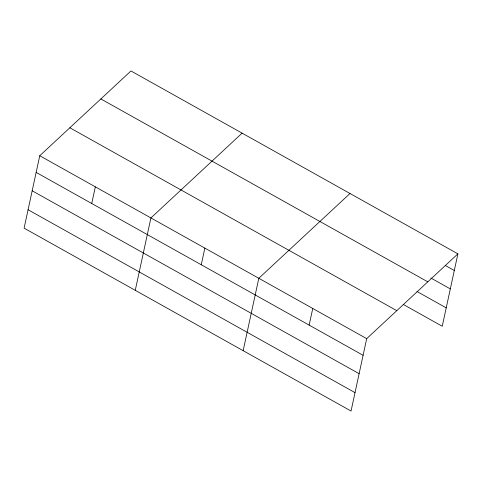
<?xml version="1.0" encoding="UTF-8"?>
<svg xmlns="http://www.w3.org/2000/svg" width="482" height="482" viewBox="0 0 482 482"><rect width="100%" height="100%" fill="white"/><g stroke="black" fill="none" stroke-linecap="round" stroke-linejoin="round"><path stroke-width="0.72" d="M39.753 155.746L24.1 228.143L351.047 411.038L366.694 338.641L457.9 253.857L130.953 70.962L39.753 155.746L366.694 338.641M91.731 203.488L95.334 186.841M135.261 290.327L150.914 217.93L242.115 133.146M201.259 264.763L204.856 248.11M243.151 350.679L258.804 278.289L350.01 193.505M309.149 325.115L312.752 308.468M457.9 253.857L442.247 326.254L403.253 304.437M445.199 265.419L454.297 270.51M430.824 278L450.321 288.905M100.859 98.943L427.805 281.837M416.978 291.496L446.224 307.859M69.848 127.766L396.794 310.667M36.15 172.399L363.097 355.294M32.174 190.794L359.12 373.689M28.077 209.742L355.023 392.643"/></g></svg>
